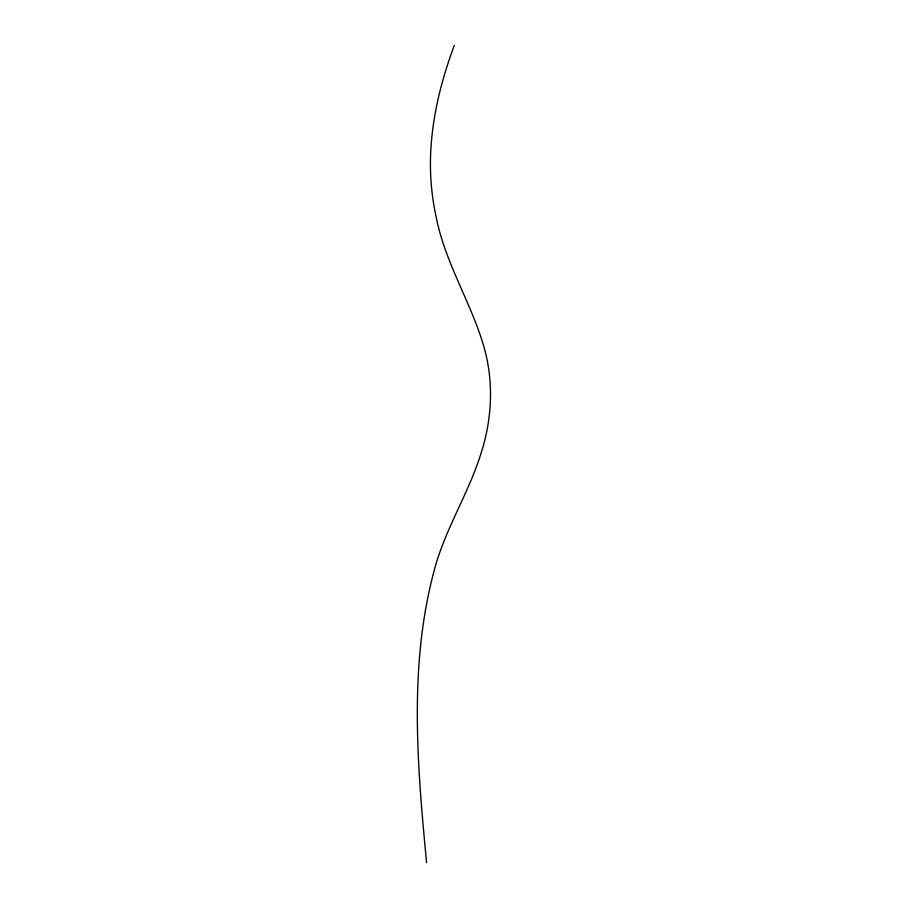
<?xml version="1.0" encoding="UTF-8"?>
<svg xmlns="http://www.w3.org/2000/svg" width="908" height="908" viewBox="0 0 908 908"><rect width="100%" height="100%" fill="white"/><g stroke="black" fill="none" stroke-linecap="round" stroke-linejoin="round"><path stroke-width="1.36" d="M454.272 45.4C440.244 83.116 430.642 122.875 430.426 163.292A250.302 250.302 0 0 0 436.385 218.056C445.578 264.092 472.001 304.021 484.531 348.91C493.657 382.495 492.011 418.44 481.581 451.514C469.515 491.659 446.044 527.287 434.943 567.795C408.452 663.703 417.226 764.888 426.578 862.6"/></g></svg>
